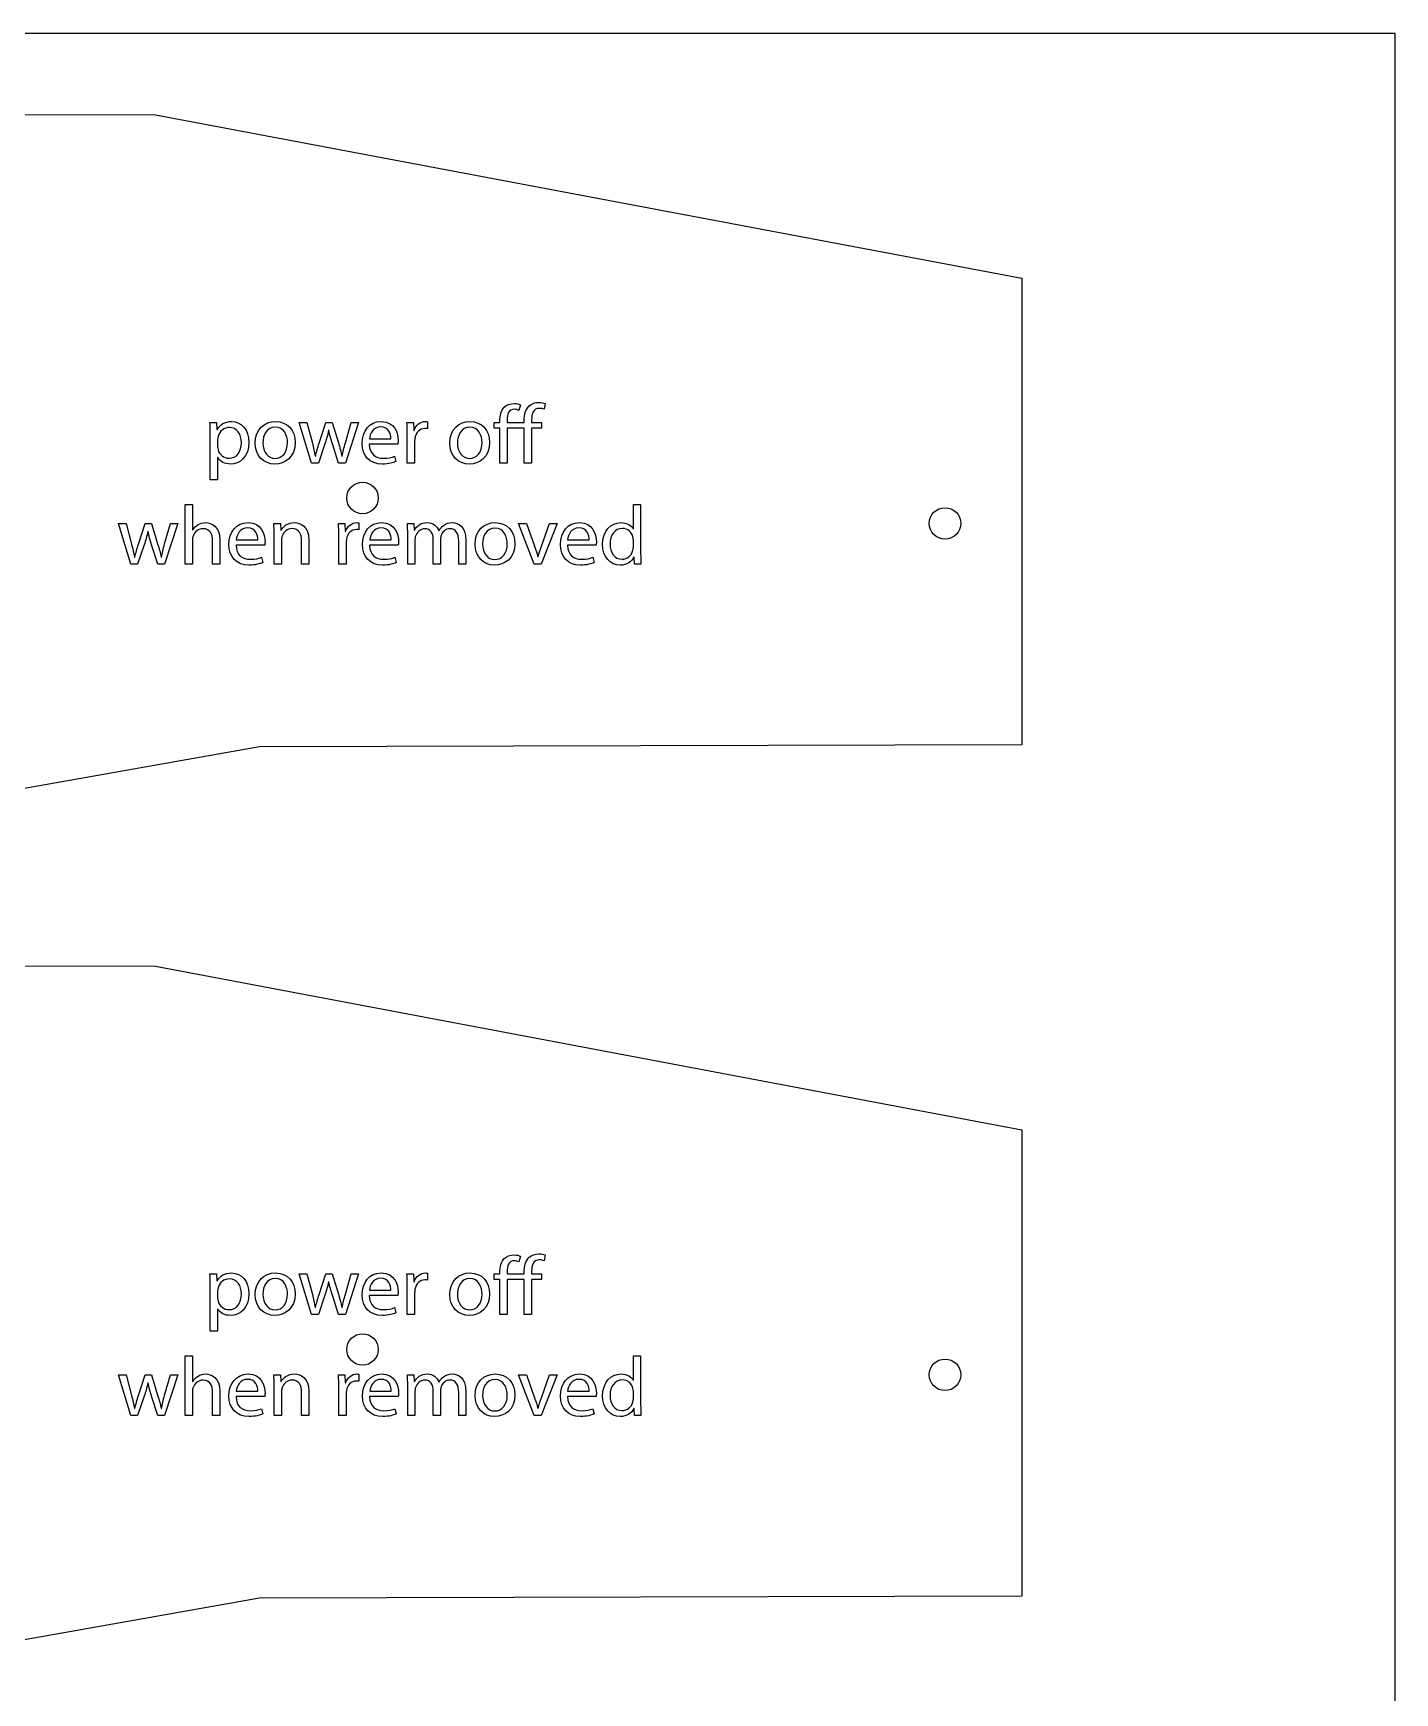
# Model space of a CAD drawing. Header units: millimetres. Extents: x 0 to 305, y -305 to 0.
# Drawn here: x 175.3 to 304.8, y -157.9 to 0 of the extents above; entities that cross this region are included whole.
import ezdxf

# ---------------------------------------------------------------- set-up
doc = ezdxf.new("R2010")
doc.units = ezdxf.units.MM
doc.layers.add('CUTS', color=1, linetype='Continuous', true_color=0xff0000)
doc.layers.add('TEXT', color=5, linetype='Continuous', true_color=0x0000ff)
doc.layers.add('laser bed referance', color=3, linetype='Continuous', lineweight=25, true_color=0x00ff00)

msp = doc.modelspace()

# ---------------------------------------------------------------- linework, layer by layer
at = {"layer": 'CUTS', "color": 1, "lineweight": 25, "true_color": 0xff0000}
for points in [[(84.52, -74.07), (59.4, -63.03), (59.4, -54), (71.79, -17.86), (74.92, -10.71), (95.72, -16.31), (110.12, -14.28), (118.76, -7.71), (186.95, -7.78), (269.32, -23.31), (269.32, -67.69), (196.84, -67.9), (161.96, -74.07)], [(84.52, -155.06), (59.4, -144.03), (59.4, -134.99), (71.79, -98.85), (74.92, -91.7), (95.72, -97.31), (110.12, -95.28), (118.76, -88.7), (186.95, -88.77), (269.32, -104.31), (269.32, -148.69), (196.84, -148.89), (161.96, -155.06)]]:
    msp.add_lwpolyline(points, dxfattribs=at)
for points in [[(205.14, -44.22), (205.14, -43.4), (205.82, -42.72), (206.64, -42.72)], [(206.64, -42.72), (207.47, -42.72), (208.14, -43.4), (208.14, -44.22)], [(206.64, -45.72), (205.82, -45.72), (205.14, -45.05), (205.14, -44.22)], [(208.14, -44.22), (208.14, -45.05), (207.47, -45.72), (206.64, -45.72)], [(260.53, -46.64), (260.53, -45.81), (261.2, -45.14), (262.03, -45.14)], [(262.03, -45.14), (262.86, -45.14), (263.53, -45.81), (263.53, -46.64)], [(262.03, -48.14), (261.2, -48.14), (260.53, -47.47), (260.53, -46.64)], [(263.53, -46.64), (263.53, -47.47), (262.86, -48.14), (262.03, -48.14)], [(205.14, -125.22), (205.14, -124.39), (205.82, -123.72), (206.64, -123.72)], [(206.64, -123.72), (207.47, -123.72), (208.14, -124.39), (208.14, -125.22)], [(206.64, -126.72), (205.82, -126.72), (205.14, -126.05), (205.14, -125.22)], [(208.14, -125.22), (208.14, -126.05), (207.47, -126.72), (206.64, -126.72)], [(260.53, -127.63), (260.53, -126.8), (261.2, -126.13), (262.03, -126.13)], [(262.03, -126.13), (262.86, -126.13), (263.53, -126.8), (263.53, -127.63)], [(262.03, -129.13), (261.2, -129.13), (260.53, -128.46), (260.53, -127.63)], [(263.53, -127.63), (263.53, -128.46), (262.86, -129.13), (262.03, -129.13)]]:
    msp.add_open_spline(points, degree=3, dxfattribs=at)
at = {"layer": 'laser bed referance'}
for p, q in [((0, 0), (304.8, 0)), ((304.8, 0), (304.8, -304.8))]:
    msp.add_line(p, q, dxfattribs=at)
at = {"layer": 'TEXT', "color": 5, "lineweight": 25, "true_color": 0x0000ff}
for points in [[(221.65, -35.36), (221.51, -35.89)], [(224.01, -35.24), (223.92, -35.78)], [(192.13, -37.02), (192.76, -37.02), (192.8, -37.69), (192.82, -37.69)], [(203.06, -39.06), (202.44, -40.9), (201.8, -40.9), (200.63, -37.02), (201.35, -37.02), (201.35, -37.02)], [(201.35, -37.02), (201.87, -38.99)], [(202.52, -39), (203.15, -37.02), (203.74, -37.02), (204.35, -38.96)], [(203.43, -37.78), (203.42, -37.78)], [(205.01, -38.97), (205.56, -37.02), (206.26, -37.02), (205.01, -40.9), (204.37, -40.9), (203.78, -39.05)], [(210.87, -37.02), (211.48, -37.02), (211.52, -37.79), (211.54, -37.79)], [(212.81, -36.96), (212.81, -37.62)], [(222.02, -40.9), (222.02, -37.56), (220.39, -37.56), (220.39, -40.9), (219.69, -40.9), (219.69, -37.56), (219.15, -37.56), (219.15, -37.02), (219.69, -37.02), (219.69, -36.9)], [(220.39, -36.86), (220.39, -37.02), (222.02, -37.02), (222.02, -36.84)], [(222.72, -36.82), (222.72, -37.02), (223.65, -37.02), (223.65, -37.56), (222.72, -37.56), (222.72, -40.9), (222.02, -40.9), (222.02, -40.9)], [(192.88, -40.38), (192.86, -40.38), (192.86, -42.49), (192.17, -42.49), (192.17, -38.29), (192.17, -38.29)], [(192.86, -38.65), (192.86, -39.32), (192.86, -39.32)], [(210, -39.09), (207.28, -39.09), (207.28, -39.09)], [(207.29, -38.59), (209.34, -38.59), (209.34, -38.59)], [(211.6, -38.83), (211.6, -40.9), (210.9, -40.9), (210.9, -38.23), (210.9, -38.23)], [(202.15, -40.23), (202.17, -40.23)], [(204.69, -40.23), (204.71, -40.23)], [(209.68, -40.24), (209.81, -40.74)], [(189.78, -44.83), (190.48, -44.83), (190.48, -47.26), (190.5, -47.26)], [(190.48, -48.18), (190.48, -50.52), (189.78, -50.52), (189.78, -44.83), (189.78, -44.83)], [(232.38, -47.14), (232.4, -47.14), (232.4, -44.83), (233.09, -44.83), (233.09, -44.83)], [(233.09, -44.83), (233.09, -49.52)], [(185.88, -48.67), (185.25, -50.52), (184.61, -50.52), (183.44, -46.64), (184.16, -46.64), (184.16, -46.64)], [(184.16, -46.64), (184.68, -48.61)], [(185.33, -48.62), (185.97, -46.64), (186.56, -46.64), (187.16, -48.58)], [(187.82, -48.59), (188.38, -46.64), (189.07, -46.64), (187.82, -50.52), (187.18, -50.52), (186.59, -48.67)], [(198.21, -46.64), (198.83, -46.64), (198.87, -47.28), (198.89, -47.28)], [(204.35, -46.64), (204.97, -46.64), (205, -47.41), (205.03, -47.41)], [(206.3, -46.57), (206.3, -47.24)], [(210.91, -46.64), (211.52, -46.64), (211.56, -47.27), (211.58, -47.27)], [(213.9, -47.34), (213.91, -47.34)], [(223.66, -48.81), (224.42, -46.64), (225.15, -46.64), (223.63, -50.52), (222.96, -50.52), (221.48, -46.64), (222.24, -46.64), (222.24, -46.64)], [(222.24, -46.64), (223, -48.81)], [(186.25, -47.39), (186.23, -47.39)], [(193.08, -48.21), (193.08, -50.52), (192.38, -50.52), (192.38, -48.29)], [(197.34, -48.71), (194.62, -48.71), (194.62, -48.71)], [(194.63, -48.2), (196.69, -48.2), (196.69, -48.2)], [(198.94, -48.18), (198.94, -50.52), (198.24, -50.52), (198.24, -47.69), (198.24, -47.69)], [(201.54, -48.21), (201.54, -50.52), (200.84, -50.52), (200.84, -48.28)], [(205.09, -48.45), (205.09, -50.52), (204.38, -50.52), (204.38, -47.85), (204.38, -47.85)], [(210.04, -48.71), (207.32, -48.71), (207.32, -48.71)], [(207.33, -48.2), (209.38, -48.2), (209.38, -48.2)], [(211.63, -48.18), (211.63, -50.52), (210.94, -50.52), (210.94, -47.69), (210.94, -47.69)], [(214.06, -48.12), (214.06, -50.52), (213.37, -50.52), (213.37, -48.19)], [(216.48, -48.24), (216.48, -50.52), (215.79, -50.52), (215.79, -48.33)], [(228.85, -48.71), (226.13, -48.71), (226.13, -48.71)], [(226.14, -48.2), (228.2, -48.2), (228.2, -48.2)], [(232.4, -48.89), (232.4, -48.22), (232.4, -48.22)], [(184.96, -49.84), (184.99, -49.84)], [(187.5, -49.84), (187.53, -49.84)], [(197.02, -49.85), (197.15, -50.36)], [(209.72, -49.85), (209.85, -50.36)], [(223.31, -49.81), (223.33, -49.81)], [(228.53, -49.85), (228.66, -50.36)], [(233.12, -50.52), (232.5, -50.52), (232.47, -49.84), (232.44, -49.84)], [(221.65, -116.35), (221.51, -116.88)], [(224.01, -116.23), (223.92, -116.78)], [(192.13, -118.02), (192.76, -118.02), (192.8, -118.68), (192.82, -118.68)], [(203.06, -120.05), (202.44, -121.9), (201.8, -121.9), (200.63, -118.02), (201.35, -118.02), (201.35, -118.02)], [(201.35, -118.02), (201.87, -119.99)], [(202.52, -120), (203.15, -118.02), (203.74, -118.02), (204.35, -119.96)], [(205.01, -119.97), (205.56, -118.02), (206.26, -118.02), (205.01, -121.9), (204.37, -121.9), (203.78, -120.05)], [(210.87, -118.02), (211.48, -118.02), (211.52, -118.79), (211.54, -118.79)], [(212.81, -117.95), (212.81, -118.62)], [(222.02, -121.9), (222.02, -118.55), (220.39, -118.55), (220.39, -121.9), (219.69, -121.9), (219.69, -118.55), (219.15, -118.55), (219.15, -118.02), (219.69, -118.02), (219.69, -117.9)], [(220.39, -117.86), (220.39, -118.02), (222.02, -118.02), (222.02, -117.83)], [(222.72, -117.81), (222.72, -118.02), (223.65, -118.02), (223.65, -118.56), (222.72, -118.56), (222.72, -121.9), (222.02, -121.9), (222.02, -121.9)], [(192.88, -121.38), (192.86, -121.38), (192.86, -123.48), (192.17, -123.48), (192.17, -119.28), (192.17, -119.28)], [(192.86, -119.64), (192.86, -120.32), (192.86, -120.32)], [(203.43, -118.77), (203.42, -118.77)], [(207.29, -119.58), (209.34, -119.58), (209.34, -119.58)], [(211.6, -119.83), (211.6, -121.9), (210.9, -121.9), (210.9, -119.23), (210.9, -119.23)], [(202.15, -121.22), (202.17, -121.22)], [(204.69, -121.22), (204.71, -121.22)], [(210, -120.09), (207.28, -120.09), (207.28, -120.09)], [(209.68, -121.23), (209.81, -121.74)], [(189.78, -125.82), (190.48, -125.82), (190.48, -128.25), (190.5, -128.25)], [(190.48, -129.17), (190.48, -131.51), (189.78, -131.51), (189.78, -125.82), (189.78, -125.82)], [(232.38, -128.14), (232.4, -128.14), (232.4, -125.82), (233.09, -125.82), (233.09, -125.82)], [(233.09, -125.82), (233.09, -130.51)], [(185.88, -129.67), (185.25, -131.51), (184.61, -131.51), (183.44, -127.63), (184.16, -127.63), (184.16, -127.63)], [(184.16, -127.63), (184.68, -129.6)], [(185.33, -129.61), (185.97, -127.63), (186.56, -127.63), (187.16, -129.57)], [(187.82, -129.58), (188.38, -127.63), (189.07, -127.63), (187.82, -131.51), (187.18, -131.51), (186.59, -129.66)], [(198.21, -127.63), (198.83, -127.63), (198.87, -128.27), (198.89, -128.27)], [(204.35, -127.63), (204.97, -127.63), (205, -128.4), (205.03, -128.4)], [(206.3, -127.57), (206.3, -128.23)], [(210.91, -127.63), (211.52, -127.63), (211.56, -128.27), (211.58, -128.27)], [(223.66, -129.81), (224.42, -127.63), (225.15, -127.63), (223.63, -131.51), (222.96, -131.51), (221.48, -127.63), (222.24, -127.63), (222.24, -127.63)], [(222.24, -127.63), (223, -129.81)], [(186.25, -128.39), (186.23, -128.39)], [(193.08, -129.2), (193.08, -131.51), (192.38, -131.51), (192.38, -129.28)], [(194.63, -129.2), (196.69, -129.2), (196.69, -129.2)], [(198.94, -129.18), (198.94, -131.51), (198.24, -131.51), (198.24, -128.68), (198.24, -128.68)], [(201.54, -129.2), (201.54, -131.51), (200.84, -131.51), (200.84, -129.28)], [(205.09, -129.44), (205.09, -131.51), (204.38, -131.51), (204.38, -128.84), (204.38, -128.84)], [(207.33, -129.2), (209.38, -129.2), (209.38, -129.2)], [(211.63, -129.18), (211.63, -131.51), (210.94, -131.51), (210.94, -128.68), (210.94, -128.68)], [(214.06, -129.12), (214.06, -131.51), (213.37, -131.51), (213.37, -129.19)], [(213.9, -128.33), (213.91, -128.33)], [(216.48, -129.24), (216.48, -131.51), (215.79, -131.51), (215.79, -129.32)], [(226.14, -129.2), (228.2, -129.2), (228.2, -129.2)], [(232.4, -129.89), (232.4, -129.21), (232.4, -129.21)], [(184.96, -130.84), (184.99, -130.84)], [(187.5, -130.84), (187.53, -130.84)], [(197.34, -129.7), (194.62, -129.7), (194.62, -129.7)], [(197.02, -130.85), (197.15, -131.35)], [(210.04, -129.7), (207.32, -129.7), (207.32, -129.7)], [(209.72, -130.85), (209.85, -131.35)], [(223.31, -130.81), (223.33, -130.81)], [(228.85, -129.7), (226.13, -129.7), (226.13, -129.7)], [(228.53, -130.85), (228.66, -131.35)], [(233.12, -131.51), (232.5, -131.51), (232.47, -130.84), (232.44, -130.84)]]:
    msp.add_lwpolyline(points, dxfattribs=at)
for points in [[(219.69, -36.9), (219.69, -36.36), (219.82, -35.89), (220.12, -35.58)], [(220.12, -35.58), (220.35, -35.36), (220.67, -35.22), (221.1, -35.22)], [(221.09, -35.78), (220.54, -35.78), (220.39, -36.25), (220.39, -36.86)], [(221.51, -35.89), (221.4, -35.83), (221.25, -35.78), (221.09, -35.78)], [(221.1, -35.22), (221.32, -35.22), (221.53, -35.29), (221.65, -35.36)], [(222.02, -36.84), (222.02, -36.29), (222.14, -35.8), (222.47, -35.49)], [(222.47, -35.49), (222.73, -35.23), (223.09, -35.12), (223.41, -35.12)], [(223.46, -35.69), (222.87, -35.69), (222.72, -36.21), (222.72, -36.82)], [(223.41, -35.12), (223.66, -35.12), (223.88, -35.18), (224.01, -35.24)], [(223.92, -35.78), (223.81, -35.73), (223.67, -35.69), (223.46, -35.69)], [(192.17, -38.29), (192.17, -37.79), (192.15, -37.39), (192.13, -37.02)], [(192.82, -37.69), (193.1, -37.22), (193.56, -36.94), (194.19, -36.94)], [(193.98, -37.5), (193.5, -37.5), (193.04, -37.84), (192.91, -38.37)], [(195.13, -38.94), (195.13, -38.17), (194.72, -37.5), (193.98, -37.5)], [(194.19, -36.94), (195.14, -36.94), (195.84, -37.74), (195.84, -38.91)], [(196.44, -38.99), (196.44, -37.7), (197.3, -36.94), (198.37, -36.94)], [(198.35, -37.47), (197.53, -37.47), (197.17, -38.24), (197.17, -38.97)], [(199.51, -38.95), (199.51, -38.3), (199.19, -37.47), (198.35, -37.47)], [(198.37, -36.94), (199.48, -36.94), (200.24, -37.75), (200.24, -38.93)], [(203.42, -37.78), (203.32, -38.24), (203.2, -38.64), (203.06, -39.06)], [(203.78, -39.05), (203.64, -38.62), (203.53, -38.23), (203.43, -37.78)], [(206.6, -39.03), (206.6, -37.86), (207.29, -36.94), (208.42, -36.94)], [(208.37, -37.45), (207.65, -37.45), (207.34, -38.1), (207.29, -38.59)], [(209.34, -38.59), (209.35, -38.14), (209.16, -37.45), (208.37, -37.45)], [(208.42, -36.94), (209.7, -36.94), (210.03, -38.05), (210.03, -38.76)], [(210.9, -38.23), (210.9, -37.78), (210.89, -37.38), (210.87, -37.02)], [(211.54, -37.79), (211.72, -37.27), (212.15, -36.94), (212.62, -36.94)], [(212.57, -37.61), (212.08, -37.61), (211.72, -37.98), (211.63, -38.51)], [(212.81, -37.62), (212.74, -37.61), (212.67, -37.61), (212.57, -37.61)], [(212.62, -36.94), (212.69, -36.94), (212.75, -36.95), (212.81, -36.96)], [(214.94, -38.99), (214.94, -37.7), (215.79, -36.94), (216.86, -36.94)], [(216.84, -37.47), (216.02, -37.47), (215.66, -38.24), (215.66, -38.97)], [(218.01, -38.95), (218.01, -38.3), (217.68, -37.47), (216.84, -37.47)], [(216.86, -36.94), (217.97, -36.94), (218.73, -37.75), (218.73, -38.93)], [(192.91, -38.37), (192.89, -38.46), (192.86, -38.56), (192.86, -38.65)], [(192.86, -39.32), (192.86, -39.43), (192.87, -39.52), (192.9, -39.61)], [(193.95, -40.44), (194.7, -40.44), (195.13, -39.83), (195.13, -38.94)], [(195.84, -38.91), (195.84, -40.3), (194.99, -40.99), (194.07, -40.99)], [(198.3, -40.99), (197.26, -40.99), (196.44, -40.22), (196.44, -38.99)], [(197.17, -38.97), (197.17, -39.82), (197.65, -40.46), (198.34, -40.46)], [(200.24, -38.93), (200.24, -40.36), (199.23, -40.99), (198.3, -40.99)], [(198.34, -40.46), (199.01, -40.46), (199.51, -39.83), (199.51, -38.95)], [(201.87, -38.99), (201.97, -39.43), (202.08, -39.83), (202.15, -40.23)], [(202.17, -40.23), (202.26, -39.84), (202.39, -39.42), (202.52, -39)], [(204.35, -38.96), (204.49, -39.43), (204.6, -39.84), (204.69, -40.23)], [(204.71, -40.23), (204.78, -39.84), (204.88, -39.43), (205.01, -38.97)], [(208.51, -40.99), (207.32, -40.99), (206.6, -40.2), (206.6, -39.03)], [(207.28, -39.09), (207.29, -40.04), (207.89, -40.44), (208.61, -40.44)], [(210.03, -38.76), (210.03, -38.91), (210.02, -39.01), (210, -39.09)], [(211.63, -38.51), (211.61, -38.6), (211.6, -38.72), (211.6, -38.83)], [(216.8, -40.99), (215.75, -40.99), (214.94, -40.22), (214.94, -38.99)], [(215.66, -38.97), (215.66, -39.82), (216.14, -40.46), (216.83, -40.46)], [(218.73, -38.93), (218.73, -40.36), (217.73, -40.99), (216.8, -40.99)], [(216.83, -40.46), (217.5, -40.46), (218.01, -39.83), (218.01, -38.95)], [(194.07, -40.99), (193.56, -40.99), (193.11, -40.76), (192.88, -40.38)], [(192.9, -39.61), (193.02, -40.1), (193.45, -40.44), (193.95, -40.44)], [(209.81, -40.74), (209.56, -40.85), (209.13, -40.99), (208.51, -40.99)], [(208.61, -40.44), (209.11, -40.44), (209.43, -40.35), (209.68, -40.24)], [(190.5, -47.26), (190.61, -47.06), (190.79, -46.87), (191, -46.75)], [(191.48, -47.14), (191.02, -47.14), (190.67, -47.46), (190.53, -47.84)], [(191, -46.75), (191.21, -46.63), (191.46, -46.56), (191.73, -46.56)], [(192.38, -48.29), (192.38, -47.66), (192.14, -47.14), (191.48, -47.14)], [(191.73, -46.56), (192.25, -46.56), (193.08, -46.88), (193.08, -48.21)], [(193.94, -48.64), (193.94, -47.47), (194.63, -46.56), (195.76, -46.56)], [(195.71, -47.06), (194.99, -47.06), (194.68, -47.71), (194.63, -48.2)], [(196.69, -48.2), (196.69, -47.76), (196.5, -47.06), (195.71, -47.06)], [(195.76, -46.56), (197.04, -46.56), (197.37, -47.66), (197.37, -48.38)], [(198.24, -47.69), (198.24, -47.28), (198.23, -46.96), (198.21, -46.64)], [(198.89, -47.28), (199.08, -46.92), (199.53, -46.56), (200.17, -46.56)], [(199.94, -47.13), (199.48, -47.13), (199.12, -47.46), (198.99, -47.86)], [(200.84, -48.28), (200.84, -47.66), (200.6, -47.13), (199.94, -47.13)], [(200.17, -46.56), (200.71, -46.56), (201.54, -46.88), (201.54, -48.21)], [(204.38, -47.85), (204.38, -47.39), (204.38, -47), (204.35, -46.64)], [(205.03, -47.41), (205.2, -46.89), (205.64, -46.56), (206.11, -46.56)], [(206.06, -47.22), (205.56, -47.22), (205.21, -47.59), (205.11, -48.12)], [(206.3, -47.24), (206.23, -47.22), (206.16, -47.22), (206.06, -47.22)], [(206.11, -46.56), (206.18, -46.56), (206.24, -46.57), (206.3, -46.57)], [(206.64, -48.64), (206.64, -47.47), (207.33, -46.56), (208.46, -46.56)], [(208.41, -47.06), (207.69, -47.06), (207.38, -47.71), (207.33, -48.2)], [(209.38, -48.2), (209.39, -47.76), (209.2, -47.06), (208.41, -47.06)], [(208.46, -46.56), (209.74, -46.56), (210.07, -47.66), (210.07, -48.38)], [(210.94, -47.69), (210.94, -47.28), (210.92, -46.96), (210.91, -46.64)], [(211.58, -47.27), (211.8, -46.9), (212.16, -46.56), (212.81, -46.56)], [(212.56, -47.14), (212.13, -47.14), (211.8, -47.49), (211.68, -47.84)], [(213.37, -48.19), (213.37, -47.58), (213.09, -47.14), (212.56, -47.14)], [(212.81, -46.56), (213.33, -46.56), (213.73, -46.88), (213.9, -47.34)], [(213.91, -47.34), (214.03, -47.11), (214.19, -46.95), (214.35, -46.83)], [(214.95, -47.14), (214.54, -47.14), (214.24, -47.43), (214.11, -47.77)], [(214.35, -46.83), (214.58, -46.65), (214.83, -46.56), (215.2, -46.56)], [(215.79, -48.33), (215.79, -47.58), (215.51, -47.14), (214.95, -47.14)], [(215.2, -46.56), (215.72, -46.56), (216.48, -46.89), (216.48, -48.24)], [(217.34, -48.61), (217.34, -47.32), (218.2, -46.56), (219.26, -46.56)], [(219.25, -47.09), (218.42, -47.09), (218.06, -47.86), (218.06, -48.59)], [(220.41, -48.57), (220.41, -47.91), (220.08, -47.09), (219.25, -47.09)], [(219.26, -46.56), (220.38, -46.56), (221.13, -47.37), (221.13, -48.55)], [(225.46, -48.64), (225.46, -47.47), (226.15, -46.56), (227.28, -46.56)], [(227.22, -47.06), (226.5, -47.06), (226.19, -47.71), (226.14, -48.2)], [(228.2, -48.2), (228.2, -47.76), (228.01, -47.06), (227.22, -47.06)], [(227.28, -46.56), (228.55, -46.56), (228.88, -47.66), (228.88, -48.38)], [(229.47, -48.63), (229.46, -47.34), (230.27, -46.56), (231.21, -46.56)], [(231.35, -47.11), (230.62, -47.11), (230.18, -47.75), (230.18, -48.6)], [(231.21, -46.56), (231.81, -46.56), (232.2, -46.84), (232.38, -47.14)], [(232.36, -47.92), (232.26, -47.48), (231.87, -47.11), (231.35, -47.11)], [(184.68, -48.61), (184.79, -49.04), (184.89, -49.44), (184.96, -49.84)], [(184.99, -49.84), (185.08, -49.45), (185.2, -49.03), (185.33, -48.62)], [(186.23, -47.39), (186.13, -47.86), (186.01, -48.26), (185.88, -48.67)], [(186.59, -48.67), (186.45, -48.23), (186.34, -47.85), (186.25, -47.39)], [(187.16, -48.58), (187.3, -49.04), (187.42, -49.45), (187.5, -49.84)], [(187.53, -49.84), (187.59, -49.45), (187.7, -49.04), (187.82, -48.59)], [(190.53, -47.84), (190.49, -47.95), (190.48, -48.05), (190.48, -48.18)], [(195.85, -50.61), (194.66, -50.61), (193.94, -49.81), (193.94, -48.64)], [(194.62, -48.71), (194.63, -49.66), (195.24, -50.05), (195.95, -50.05)], [(197.37, -48.38), (197.37, -48.52), (197.36, -48.63), (197.34, -48.71)], [(198.99, -47.86), (198.96, -47.94), (198.94, -48.06), (198.94, -48.18)], [(205.11, -48.12), (205.1, -48.22), (205.09, -48.34), (205.09, -48.45)], [(208.55, -50.61), (207.36, -50.61), (206.64, -49.81), (206.64, -48.64)], [(207.32, -48.71), (207.33, -49.66), (207.93, -50.05), (208.65, -50.05)], [(210.07, -48.38), (210.07, -48.52), (210.06, -48.63), (210.04, -48.71)], [(211.68, -47.84), (211.64, -47.94), (211.63, -48.07), (211.63, -48.18)], [(214.11, -47.77), (214.08, -47.87), (214.06, -47.99), (214.06, -48.12)], [(219.2, -50.61), (218.16, -50.61), (217.34, -49.84), (217.34, -48.61)], [(218.06, -48.59), (218.06, -49.44), (218.54, -50.08), (219.23, -50.08)], [(221.13, -48.55), (221.13, -49.98), (220.13, -50.61), (219.2, -50.61)], [(219.23, -50.08), (219.9, -50.08), (220.41, -49.44), (220.41, -48.57)], [(223, -48.81), (223.13, -49.17), (223.23, -49.49), (223.31, -49.81)], [(223.33, -49.81), (223.42, -49.49), (223.53, -49.17), (223.66, -48.81)], [(227.36, -50.61), (226.17, -50.61), (225.46, -49.81), (225.46, -48.64)], [(226.13, -48.71), (226.15, -49.66), (226.75, -50.05), (227.46, -50.05)], [(228.88, -48.38), (228.88, -48.52), (228.87, -48.63), (228.85, -48.71)], [(231.14, -50.61), (230.2, -50.61), (229.47, -49.81), (229.47, -48.63)], [(230.18, -48.6), (230.18, -49.39), (230.58, -50.04), (231.33, -50.04)], [(232.4, -48.22), (232.4, -48.13), (232.39, -48.01), (232.36, -47.92)], [(232.36, -49.19), (232.39, -49.1), (232.4, -49), (232.4, -48.89)], [(197.15, -50.36), (196.9, -50.47), (196.47, -50.61), (195.85, -50.61)], [(195.95, -50.05), (196.45, -50.05), (196.77, -49.96), (197.02, -49.85)], [(209.85, -50.36), (209.6, -50.47), (209.17, -50.61), (208.55, -50.61)], [(208.65, -50.05), (209.15, -50.05), (209.46, -49.96), (209.72, -49.85)], [(228.66, -50.36), (228.41, -50.47), (227.98, -50.61), (227.36, -50.61)], [(227.46, -50.05), (227.96, -50.05), (228.28, -49.96), (228.53, -49.85)], [(232.44, -49.84), (232.24, -50.28), (231.77, -50.61), (231.14, -50.61)], [(231.33, -50.04), (231.8, -50.04), (232.23, -49.72), (232.36, -49.19)], [(233.09, -49.52), (233.09, -49.86), (233.11, -50.25), (233.12, -50.52)], [(219.69, -117.9), (219.69, -117.35), (219.82, -116.89), (220.12, -116.58)], [(220.12, -116.58), (220.35, -116.35), (220.67, -116.22), (221.1, -116.22)], [(221.09, -116.78), (220.54, -116.78), (220.39, -117.25), (220.39, -117.86)], [(221.51, -116.88), (221.4, -116.83), (221.25, -116.78), (221.09, -116.78)], [(221.1, -116.22), (221.32, -116.22), (221.53, -116.29), (221.65, -116.35)], [(222.02, -117.83), (222.02, -117.29), (222.14, -116.79), (222.47, -116.48)], [(222.47, -116.48), (222.73, -116.22), (223.09, -116.12), (223.41, -116.12)], [(223.46, -116.69), (222.87, -116.69), (222.72, -117.21), (222.72, -117.81)], [(223.41, -116.12), (223.66, -116.12), (223.88, -116.18), (224.01, -116.23)], [(223.92, -116.78), (223.81, -116.73), (223.67, -116.69), (223.46, -116.69)], [(192.17, -119.28), (192.17, -118.79), (192.15, -118.39), (192.13, -118.02)], [(192.82, -118.68), (193.1, -118.21), (193.56, -117.94), (194.19, -117.94)], [(194.19, -117.94), (195.14, -117.94), (195.84, -118.73), (195.84, -119.9)], [(196.44, -119.99), (196.44, -118.7), (197.3, -117.94), (198.37, -117.94)], [(198.37, -117.94), (199.48, -117.94), (200.24, -118.75), (200.24, -119.93)], [(206.6, -120.02), (206.6, -118.85), (207.29, -117.94), (208.42, -117.94)], [(208.42, -117.94), (209.7, -117.94), (210.03, -119.04), (210.03, -119.76)], [(210.9, -119.23), (210.9, -118.77), (210.89, -118.38), (210.87, -118.02)], [(211.54, -118.79), (211.72, -118.27), (212.15, -117.94), (212.62, -117.94)], [(212.62, -117.94), (212.69, -117.94), (212.75, -117.95), (212.81, -117.95)], [(214.94, -119.99), (214.94, -118.7), (215.79, -117.94), (216.86, -117.94)], [(216.86, -117.94), (217.97, -117.94), (218.73, -118.75), (218.73, -119.93)], [(192.91, -119.36), (192.89, -119.45), (192.86, -119.56), (192.86, -119.64)], [(193.98, -118.5), (193.5, -118.5), (193.04, -118.84), (192.91, -119.36)], [(193.95, -121.43), (194.7, -121.43), (195.13, -120.82), (195.13, -119.93)], [(195.13, -119.93), (195.13, -119.16), (194.72, -118.5), (193.98, -118.5)], [(195.84, -119.9), (195.84, -121.3), (194.99, -121.98), (194.07, -121.98)], [(198.35, -118.47), (197.53, -118.47), (197.17, -119.24), (197.17, -119.97)], [(197.17, -119.97), (197.17, -120.81), (197.65, -121.46), (198.34, -121.46)], [(200.24, -119.93), (200.24, -121.36), (199.23, -121.98), (198.3, -121.98)], [(198.34, -121.46), (199.01, -121.46), (199.51, -120.82), (199.51, -119.95)], [(199.51, -119.95), (199.51, -119.29), (199.19, -118.47), (198.35, -118.47)], [(203.42, -118.77), (203.32, -119.24), (203.2, -119.64), (203.06, -120.05)], [(203.78, -120.05), (203.64, -119.61), (203.53, -119.23), (203.43, -118.77)], [(204.35, -119.96), (204.49, -120.42), (204.6, -120.83), (204.69, -121.22)], [(204.71, -121.22), (204.78, -120.83), (204.88, -120.42), (205.01, -119.97)], [(208.37, -118.44), (207.65, -118.44), (207.34, -119.09), (207.29, -119.58)], [(209.34, -119.58), (209.35, -119.14), (209.16, -118.44), (208.37, -118.44)], [(210.03, -119.76), (210.03, -119.9), (210.02, -120.01), (210, -120.09)], [(211.63, -119.5), (211.61, -119.6), (211.6, -119.72), (211.6, -119.83)], [(212.57, -118.6), (212.08, -118.6), (211.72, -118.97), (211.63, -119.5)], [(212.81, -118.62), (212.74, -118.6), (212.67, -118.6), (212.57, -118.6)], [(216.84, -118.47), (216.02, -118.47), (215.66, -119.24), (215.66, -119.97)], [(215.66, -119.97), (215.66, -120.81), (216.14, -121.46), (216.83, -121.46)], [(218.73, -119.93), (218.73, -121.36), (217.73, -121.98), (216.8, -121.98)], [(216.83, -121.46), (217.5, -121.46), (218.01, -120.82), (218.01, -119.95)], [(218.01, -119.95), (218.01, -119.29), (217.68, -118.47), (216.84, -118.47)], [(192.86, -120.32), (192.86, -120.42), (192.87, -120.52), (192.9, -120.61)], [(194.07, -121.98), (193.56, -121.98), (193.11, -121.76), (192.88, -121.38)], [(192.9, -120.61), (193.02, -121.1), (193.45, -121.43), (193.95, -121.43)], [(198.3, -121.98), (197.26, -121.98), (196.44, -121.22), (196.44, -119.99)], [(201.87, -119.99), (201.97, -120.42), (202.08, -120.82), (202.15, -121.22)], [(202.17, -121.22), (202.26, -120.83), (202.39, -120.41), (202.52, -120)], [(208.51, -121.98), (207.32, -121.98), (206.6, -121.19), (206.6, -120.02)], [(207.28, -120.09), (207.29, -121.04), (207.89, -121.43), (208.61, -121.43)], [(208.61, -121.43), (209.11, -121.43), (209.43, -121.34), (209.68, -121.23)], [(216.8, -121.98), (215.75, -121.98), (214.94, -121.22), (214.94, -119.99)], [(209.81, -121.74), (209.56, -121.85), (209.13, -121.98), (208.51, -121.98)], [(190.5, -128.25), (190.61, -128.05), (190.79, -127.87), (191, -127.75)], [(191, -127.75), (191.21, -127.63), (191.46, -127.55), (191.73, -127.55)], [(191.73, -127.55), (192.25, -127.55), (193.08, -127.87), (193.08, -129.2)], [(193.94, -129.64), (193.94, -128.47), (194.63, -127.55), (195.76, -127.55)], [(195.76, -127.55), (197.04, -127.55), (197.37, -128.66), (197.37, -129.37)], [(198.24, -128.68), (198.24, -128.27), (198.23, -127.95), (198.21, -127.63)], [(198.89, -128.27), (199.08, -127.91), (199.53, -127.55), (200.17, -127.55)], [(200.17, -127.55), (200.71, -127.55), (201.54, -127.87), (201.54, -129.2)], [(204.38, -128.84), (204.38, -128.39), (204.38, -127.99), (204.35, -127.63)], [(205.03, -128.4), (205.2, -127.88), (205.64, -127.55), (206.11, -127.55)], [(206.11, -127.55), (206.18, -127.55), (206.24, -127.56), (206.3, -127.57)], [(206.64, -129.64), (206.64, -128.47), (207.33, -127.55), (208.46, -127.55)], [(208.46, -127.55), (209.74, -127.55), (210.07, -128.66), (210.07, -129.37)], [(210.94, -128.68), (210.94, -128.27), (210.92, -127.95), (210.91, -127.63)], [(211.58, -128.27), (211.8, -127.9), (212.16, -127.55), (212.81, -127.55)], [(212.81, -127.55), (213.33, -127.55), (213.73, -127.87), (213.9, -128.33)], [(213.91, -128.33), (214.03, -128.11), (214.19, -127.95), (214.35, -127.83)], [(214.35, -127.83), (214.58, -127.65), (214.83, -127.55), (215.2, -127.55)], [(215.2, -127.55), (215.72, -127.55), (216.48, -127.89), (216.48, -129.24)], [(217.34, -129.6), (217.34, -128.32), (218.2, -127.55), (219.26, -127.55)], [(219.26, -127.55), (220.38, -127.55), (221.13, -128.36), (221.13, -129.54)], [(225.46, -129.64), (225.46, -128.47), (226.15, -127.55), (227.28, -127.55)], [(227.28, -127.55), (228.55, -127.55), (228.88, -128.66), (228.88, -129.37)], [(229.47, -129.63), (229.46, -128.34), (230.27, -127.55), (231.21, -127.55)], [(231.21, -127.55), (231.81, -127.55), (232.2, -127.83), (232.38, -128.14)], [(186.23, -128.39), (186.13, -128.85), (186.01, -129.25), (185.88, -129.67)], [(186.59, -129.66), (186.45, -129.23), (186.34, -128.84), (186.25, -128.39)], [(190.53, -128.84), (190.49, -128.94), (190.48, -129.04), (190.48, -129.17)], [(191.48, -128.14), (191.02, -128.14), (190.67, -128.46), (190.53, -128.84)], [(192.38, -129.28), (192.38, -128.66), (192.14, -128.14), (191.48, -128.14)], [(195.71, -128.06), (194.99, -128.06), (194.68, -128.71), (194.63, -129.2)], [(196.69, -129.2), (196.69, -128.76), (196.5, -128.06), (195.71, -128.06)], [(197.37, -129.37), (197.37, -129.52), (197.36, -129.62), (197.34, -129.7)], [(198.99, -128.85), (198.96, -128.94), (198.94, -129.06), (198.94, -129.18)], [(199.94, -128.13), (199.48, -128.13), (199.12, -128.46), (198.99, -128.85)], [(200.84, -129.28), (200.84, -128.65), (200.6, -128.13), (199.94, -128.13)], [(205.11, -129.12), (205.1, -129.21), (205.09, -129.33), (205.09, -129.44)], [(206.06, -128.22), (205.56, -128.22), (205.21, -128.59), (205.11, -129.12)], [(206.3, -128.23), (206.23, -128.22), (206.16, -128.22), (206.06, -128.22)], [(208.41, -128.06), (207.69, -128.06), (207.38, -128.71), (207.33, -129.2)], [(209.38, -129.2), (209.39, -128.76), (209.2, -128.06), (208.41, -128.06)], [(210.07, -129.37), (210.07, -129.52), (210.06, -129.62), (210.04, -129.7)], [(211.68, -128.84), (211.64, -128.93), (211.63, -129.06), (211.63, -129.18)], [(212.56, -128.13), (212.13, -128.13), (211.8, -128.48), (211.68, -128.84)], [(213.37, -129.19), (213.37, -128.57), (213.09, -128.13), (212.56, -128.13)], [(214.11, -128.76), (214.08, -128.87), (214.06, -128.99), (214.06, -129.12)], [(214.95, -128.13), (214.54, -128.13), (214.24, -128.43), (214.11, -128.76)], [(215.79, -129.32), (215.79, -128.57), (215.51, -128.13), (214.95, -128.13)], [(219.25, -128.08), (218.42, -128.08), (218.06, -128.85), (218.06, -129.58)], [(220.41, -129.56), (220.41, -128.91), (220.08, -128.08), (219.25, -128.08)], [(227.22, -128.06), (226.5, -128.06), (226.19, -128.71), (226.14, -129.2)], [(228.2, -129.2), (228.2, -128.76), (228.01, -128.06), (227.22, -128.06)], [(228.88, -129.37), (228.88, -129.52), (228.87, -129.62), (228.85, -129.7)], [(231.35, -128.11), (230.62, -128.11), (230.18, -128.75), (230.18, -129.6)], [(232.36, -128.92), (232.26, -128.47), (231.87, -128.11), (231.35, -128.11)], [(232.4, -129.21), (232.4, -129.12), (232.39, -129), (232.36, -128.92)], [(184.68, -129.6), (184.79, -130.04), (184.89, -130.44), (184.96, -130.84)], [(184.99, -130.84), (185.08, -130.45), (185.2, -130.03), (185.33, -129.61)], [(187.16, -129.57), (187.3, -130.04), (187.42, -130.45), (187.5, -130.84)], [(187.53, -130.84), (187.59, -130.45), (187.7, -130.04), (187.82, -129.58)], [(195.85, -131.6), (194.66, -131.6), (193.94, -130.81), (193.94, -129.64)], [(194.62, -129.7), (194.63, -130.65), (195.24, -131.05), (195.95, -131.05)], [(195.95, -131.05), (196.45, -131.05), (196.77, -130.96), (197.02, -130.85)], [(208.55, -131.6), (207.36, -131.6), (206.64, -130.81), (206.64, -129.64)], [(207.32, -129.7), (207.33, -130.65), (207.93, -131.05), (208.65, -131.05)], [(208.65, -131.05), (209.15, -131.05), (209.46, -130.96), (209.72, -130.85)], [(219.2, -131.6), (218.16, -131.6), (217.34, -130.83), (217.34, -129.6)], [(218.06, -129.58), (218.06, -130.43), (218.54, -131.07), (219.23, -131.07)], [(221.13, -129.54), (221.13, -130.98), (220.13, -131.6), (219.2, -131.6)], [(219.23, -131.07), (219.9, -131.07), (220.41, -130.44), (220.41, -129.56)], [(223, -129.81), (223.13, -130.17), (223.23, -130.49), (223.31, -130.81)], [(223.33, -130.81), (223.42, -130.49), (223.53, -130.17), (223.66, -129.81)], [(227.36, -131.6), (226.17, -131.6), (225.46, -130.81), (225.46, -129.64)], [(226.13, -129.7), (226.15, -130.65), (226.75, -131.05), (227.46, -131.05)], [(227.46, -131.05), (227.96, -131.05), (228.28, -130.96), (228.53, -130.85)], [(231.14, -131.6), (230.2, -131.6), (229.47, -130.81), (229.47, -129.63)], [(230.18, -129.6), (230.18, -130.38), (230.58, -131.03), (231.33, -131.03)], [(232.44, -130.84), (232.24, -131.27), (231.77, -131.6), (231.14, -131.6)], [(231.33, -131.03), (231.8, -131.03), (232.23, -130.71), (232.36, -130.19)], [(232.36, -130.19), (232.39, -130.09), (232.4, -130), (232.4, -129.89)], [(233.09, -130.51), (233.09, -130.86), (233.11, -131.25), (233.12, -131.51)], [(197.15, -131.35), (196.9, -131.46), (196.47, -131.6), (195.85, -131.6)], [(209.85, -131.35), (209.6, -131.46), (209.17, -131.6), (208.55, -131.6)], [(228.66, -131.35), (228.41, -131.46), (227.98, -131.6), (227.36, -131.6)]]:
    msp.add_open_spline(points, degree=3, dxfattribs=at)

doc.saveas('drawing.dxf')
